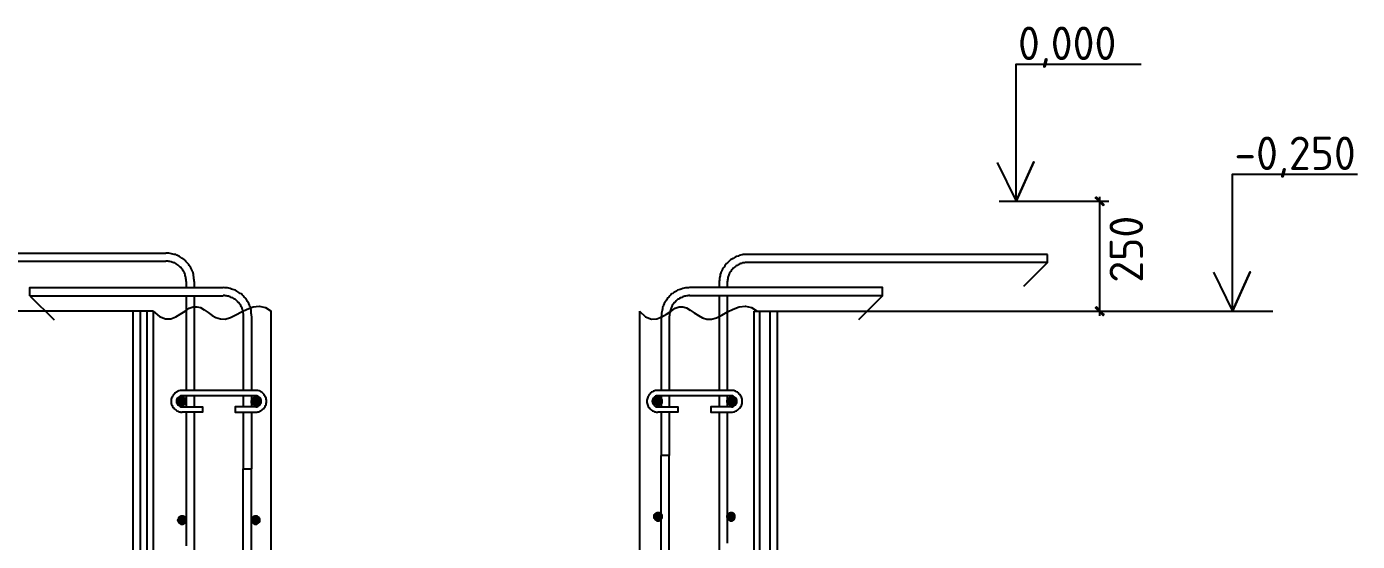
# Model space of a CAD drawing. Header units: millimetres. Extents: x 578 to 1029, y 98 to 264.
# Drawn here: x 697.299 to 699.088, y 147.352 to 148.044 of the extents above; entities that cross this region are included whole.
import ezdxf

# ---------------------------------------------------------------- set-up
doc = ezdxf.new("R2010")
doc.units = ezdxf.units.MM
doc.layers.add('ДнищеЛотков', color=7, linetype='Continuous', lineweight=30)
doc.styles.add('GOST-2.304_Type-B', font='GOST_Common_SpecSymbol.ttf')

msp = doc.modelspace()

# ---------------------------------------------------------------- hatches: boundary and pattern name
at = {"linetype": 'Continuous'}
for points in [[(698.747, 147.8051), (698.7357, 147.8139), (698.7461, 147.8039), (698.747, 147.8051), (698.7357, 147.8139), (698.737, 147.8151)], [(698.7357, 147.6659), (698.747, 147.6572), (698.737, 147.6672), (698.7357, 147.6659), (698.747, 147.6572), (698.7461, 147.6559)], [(697.5028, 147.5414), (697.5132, 147.5401), (697.5132, 147.5414), (697.5028, 147.5414), (697.5132, 147.5401), (697.5024, 147.5401)], [(697.5024, 147.5401), (697.5132, 147.5389), (697.5132, 147.5401), (697.5024, 147.5401), (697.5132, 147.5389), (697.5028, 147.5389)], [(697.5036, 147.5434), (697.5132, 147.5418), (697.5128, 147.5434), (697.5036, 147.5434), (697.5132, 147.5418), (697.5028, 147.5418)], [(697.5028, 147.5418), (697.5132, 147.5414), (697.5132, 147.5418), (697.5028, 147.5418), (697.5132, 147.5414), (697.5028, 147.5414)], [(697.5028, 147.5389), (697.5128, 147.5376), (697.5132, 147.5389), (697.5028, 147.5389), (697.5128, 147.5376), (697.5036, 147.5376)], [(697.504, 147.5443), (697.5128, 147.5434), (697.512, 147.5443), (697.504, 147.5443), (697.5128, 147.5434), (697.5036, 147.5434)], [(697.5036, 147.5376), (697.512, 147.5364), (697.5128, 147.5376), (697.5036, 147.5376), (697.512, 147.5364), (697.504, 147.5364)], [(697.5053, 147.5451), (697.512, 147.5443), (697.5107, 147.5451), (697.5053, 147.5451), (697.512, 147.5443), (697.504, 147.5443)], [(697.504, 147.5364), (697.5107, 147.5359), (697.512, 147.5364), (697.504, 147.5364), (697.5107, 147.5359), (697.5053, 147.5359)], [(697.5065, 147.5455), (697.5107, 147.5451), (697.5095, 147.5455), (697.5065, 147.5455), (697.5107, 147.5451), (697.5053, 147.5451)], [(697.5065, 147.5351), (697.5095, 147.5351), (697.5053, 147.5359), (697.5065, 147.5351), (697.5095, 147.5351), (697.5078, 147.5347)], [(697.5053, 147.5359), (697.5107, 147.5359), (697.5095, 147.5351)], [(697.5078, 147.5459), (697.5095, 147.5455), (697.5065, 147.5455)], [(697.602, 147.5418), (697.6124, 147.5414), (697.6124, 147.5418), (697.602, 147.5418), (697.6124, 147.5414), (697.6015, 147.5414)], [(697.6015, 147.5414), (697.6124, 147.5401), (697.6124, 147.5414), (697.6015, 147.5414), (697.6124, 147.5401), (697.6015, 147.5401)], [(697.6015, 147.5401), (697.6124, 147.5389), (697.6124, 147.5401), (697.6015, 147.5401), (697.6124, 147.5389), (697.6015, 147.5389)], [(697.6015, 147.5389), (697.6115, 147.5376), (697.6124, 147.5389), (697.6015, 147.5389), (697.6115, 147.5376), (697.602, 147.5376)], [(697.6032, 147.5443), (697.6115, 147.5434), (697.6107, 147.5443), (697.6032, 147.5443), (697.6115, 147.5434), (697.602, 147.5434)], [(697.602, 147.5434), (697.6124, 147.5418), (697.6115, 147.5434), (697.602, 147.5434), (697.6124, 147.5418), (697.602, 147.5418)], [(697.602, 147.5376), (697.6107, 147.5364), (697.6115, 147.5376), (697.602, 147.5376), (697.6107, 147.5364), (697.6032, 147.5364)], [(697.604, 147.5451), (697.6107, 147.5443), (697.6095, 147.5451), (697.604, 147.5451), (697.6107, 147.5443), (697.6032, 147.5443)], [(697.6032, 147.5364), (697.6095, 147.5359), (697.6107, 147.5364), (697.6032, 147.5364), (697.6095, 147.5359), (697.604, 147.5359)], [(697.6053, 147.5455), (697.6095, 147.5451), (697.6086, 147.5455), (697.6053, 147.5455), (697.6095, 147.5451), (697.604, 147.5451)], [(697.6053, 147.5351), (697.6086, 147.5351), (697.604, 147.5359), (697.6053, 147.5351), (697.6086, 147.5351), (697.607, 147.5347)], [(697.604, 147.5359), (697.6095, 147.5359), (697.6086, 147.5351)], [(697.607, 147.5459), (697.6086, 147.5455), (697.6053, 147.5455)], [(698.1428, 147.5418), (698.1532, 147.5414), (698.1532, 147.5418), (698.1428, 147.5418), (698.1532, 147.5414), (698.1424, 147.5414)], [(698.1424, 147.5414), (698.1532, 147.5401), (698.1532, 147.5414), (698.1424, 147.5414), (698.1532, 147.5401), (698.1424, 147.5401)], [(698.1424, 147.5401), (698.1532, 147.5389), (698.1532, 147.5401), (698.1424, 147.5401), (698.1532, 147.5389), (698.1424, 147.5389)], [(698.1424, 147.5389), (698.1528, 147.5376), (698.1532, 147.5389), (698.1424, 147.5389), (698.1528, 147.5376), (698.1432, 147.5376)], [(698.1432, 147.5434), (698.1532, 147.5418), (698.1528, 147.5434), (698.1432, 147.5434), (698.1532, 147.5418), (698.1428, 147.5418)], [(698.144, 147.5443), (698.1528, 147.5434), (698.1515, 147.5443), (698.144, 147.5443), (698.1528, 147.5434), (698.1432, 147.5434)], [(698.1432, 147.5376), (698.1515, 147.5364), (698.1528, 147.5376), (698.1432, 147.5376), (698.1515, 147.5364), (698.144, 147.5364)], [(698.1453, 147.5451), (698.1515, 147.5443), (698.1507, 147.5451), (698.1453, 147.5451), (698.1515, 147.5443), (698.144, 147.5443)], [(698.144, 147.5364), (698.1507, 147.5359), (698.1515, 147.5364), (698.144, 147.5364), (698.1507, 147.5359), (698.1453, 147.5359)], [(698.1461, 147.5455), (698.1507, 147.5451), (698.1495, 147.5455), (698.1461, 147.5455), (698.1507, 147.5451), (698.1453, 147.5451)], [(698.1461, 147.5351), (698.1495, 147.5351), (698.1453, 147.5359), (698.1461, 147.5351), (698.1495, 147.5351), (698.1478, 147.5347)], [(698.1453, 147.5359), (698.1507, 147.5359), (698.1495, 147.5351)], [(698.1478, 147.5459), (698.1495, 147.5455), (698.1461, 147.5455)], [(698.2415, 147.5434), (698.2511, 147.5418), (698.2507, 147.5434), (698.2415, 147.5434), (698.2511, 147.5418), (698.2407, 147.5418)], [(698.2407, 147.5418), (698.2511, 147.5414), (698.2511, 147.5418), (698.2407, 147.5418), (698.2511, 147.5414), (698.2407, 147.5414)], [(698.2407, 147.5414), (698.2511, 147.5401), (698.2511, 147.5414), (698.2407, 147.5414), (698.2511, 147.5401), (698.2407, 147.5401)], [(698.2407, 147.5401), (698.2511, 147.5389), (698.2511, 147.5401), (698.2407, 147.5401), (698.2511, 147.5389), (698.2407, 147.5389)], [(698.2407, 147.5389), (698.2507, 147.5376), (698.2511, 147.5389), (698.2407, 147.5389), (698.2507, 147.5376), (698.2415, 147.5376)], [(698.2424, 147.5443), (698.2507, 147.5434), (698.2499, 147.5443), (698.2424, 147.5443), (698.2507, 147.5434), (698.2415, 147.5434)], [(698.2415, 147.5376), (698.2499, 147.5364), (698.2507, 147.5376), (698.2415, 147.5376), (698.2499, 147.5364), (698.2424, 147.5364)], [(698.2432, 147.5451), (698.2499, 147.5443), (698.249, 147.5451), (698.2432, 147.5451), (698.2499, 147.5443), (698.2424, 147.5443)], [(698.2424, 147.5364), (698.249, 147.5359), (698.2499, 147.5364), (698.2424, 147.5364), (698.249, 147.5359), (698.2432, 147.5359)], [(698.2449, 147.5455), (698.249, 147.5451), (698.2474, 147.5455), (698.2449, 147.5455), (698.249, 147.5451), (698.2432, 147.5451)], [(698.2449, 147.5351), (698.2474, 147.5351), (698.2432, 147.5359), (698.2449, 147.5351), (698.2474, 147.5351), (698.2461, 147.5347)], [(698.2432, 147.5359), (698.249, 147.5359), (698.2474, 147.5351)], [(698.2461, 147.5459), (698.2474, 147.5455), (698.2449, 147.5455)], [(698.1453, 147.3901), (698.1515, 147.3889), (698.1507, 147.3901), (698.1453, 147.3901), (698.1515, 147.3889), (698.144, 147.3889)], [(698.1461, 147.3905), (698.1507, 147.3901), (698.1495, 147.3905), (698.1461, 147.3905), (698.1507, 147.3901), (698.1453, 147.3901)], [(698.1478, 147.3905), (698.1495, 147.3905), (698.1461, 147.3905)], [(698.2432, 147.3901), (698.2499, 147.3889), (698.249, 147.3901), (698.2432, 147.3901), (698.2499, 147.3889), (698.2424, 147.3889)], [(698.2449, 147.3905), (698.249, 147.3901), (698.2474, 147.3905), (698.2449, 147.3905), (698.249, 147.3901), (698.2432, 147.3901)], [(698.2461, 147.3905), (698.2474, 147.3905), (698.2449, 147.3905)], [(697.5028, 147.3814), (697.5132, 147.3805), (697.5132, 147.3814), (697.5028, 147.3814), (697.5132, 147.3805), (697.5024, 147.3805)], [(697.5024, 147.3805), (697.5132, 147.3793), (697.5132, 147.3805), (697.5024, 147.3805), (697.5132, 147.3793), (697.5028, 147.3793)], [(697.5036, 147.3834), (697.5132, 147.3818), (697.5128, 147.3834), (697.5036, 147.3834), (697.5132, 147.3818), (697.5028, 147.3818)], [(697.5028, 147.3818), (697.5132, 147.3814), (697.5132, 147.3818), (697.5028, 147.3818), (697.5132, 147.3814), (697.5028, 147.3814)], [(697.5028, 147.3793), (697.5128, 147.378), (697.5132, 147.3793), (697.5028, 147.3793), (697.5128, 147.378), (697.5036, 147.378)], [(697.504, 147.3847), (697.5128, 147.3834), (697.512, 147.3847), (697.504, 147.3847), (697.5128, 147.3834), (697.5036, 147.3834)], [(697.5036, 147.378), (697.512, 147.3768), (697.5128, 147.378), (697.5036, 147.378), (697.512, 147.3768), (697.504, 147.3768)], [(697.5053, 147.3855), (697.512, 147.3847), (697.5107, 147.3855), (697.5053, 147.3855), (697.512, 147.3847), (697.504, 147.3847)], [(697.504, 147.3768), (697.5107, 147.3759), (697.512, 147.3768), (697.504, 147.3768), (697.5107, 147.3759), (697.5053, 147.3759)], [(697.5065, 147.3859), (697.5107, 147.3855), (697.5095, 147.3859), (697.5065, 147.3859), (697.5107, 147.3855), (697.5053, 147.3855)], [(697.5053, 147.3759), (697.5065, 147.3751), (697.5095, 147.3751)], [(697.5053, 147.3759), (697.5107, 147.3759), (697.5095, 147.3751)], [(697.5078, 147.3859), (697.5095, 147.3859), (697.5065, 147.3859)], [(697.602, 147.3818), (697.6124, 147.3814), (697.6124, 147.3818), (697.602, 147.3818), (697.6124, 147.3814), (697.6015, 147.3814)], [(697.6015, 147.3814), (697.6124, 147.3805), (697.6124, 147.3814), (697.6015, 147.3814), (697.6124, 147.3805), (697.6015, 147.3805)], [(697.6015, 147.3805), (697.6124, 147.3793), (697.6124, 147.3805), (697.6015, 147.3805), (697.6124, 147.3793), (697.6015, 147.3793)], [(697.6015, 147.3793), (697.6115, 147.378), (697.6124, 147.3793), (697.6015, 147.3793), (697.6115, 147.378), (697.602, 147.378)], [(697.6032, 147.3847), (697.6115, 147.3834), (697.6107, 147.3847), (697.6032, 147.3847), (697.6115, 147.3834), (697.602, 147.3834)], [(697.602, 147.3834), (697.6124, 147.3818), (697.6115, 147.3834), (697.602, 147.3834), (697.6124, 147.3818), (697.602, 147.3818)], [(697.602, 147.378), (697.6107, 147.3768), (697.6115, 147.378), (697.602, 147.378), (697.6107, 147.3768), (697.6032, 147.3768)], [(697.604, 147.3855), (697.6107, 147.3847), (697.6095, 147.3855), (697.604, 147.3855), (697.6107, 147.3847), (697.6032, 147.3847)], [(697.6032, 147.3768), (697.6095, 147.3759), (697.6107, 147.3768), (697.6032, 147.3768), (697.6095, 147.3759), (697.604, 147.3759)], [(697.6053, 147.3859), (697.6095, 147.3855), (697.6086, 147.3859), (697.6053, 147.3859), (697.6095, 147.3855), (697.604, 147.3855)], [(697.604, 147.3759), (697.6053, 147.3751), (697.6086, 147.3751)], [(697.604, 147.3759), (697.6095, 147.3759), (697.6086, 147.3751)], [(697.607, 147.3859), (697.6086, 147.3859), (697.6053, 147.3859)], [(698.1428, 147.3868), (698.1532, 147.3859), (698.1532, 147.3868), (698.1428, 147.3868), (698.1532, 147.3859), (698.1424, 147.3859)], [(698.1424, 147.3859), (698.1532, 147.3851), (698.1532, 147.3859), (698.1424, 147.3859), (698.1532, 147.3851), (698.1424, 147.3851)], [(698.1424, 147.3851), (698.1532, 147.3839), (698.1532, 147.3851), (698.1424, 147.3851), (698.1532, 147.3839), (698.1424, 147.3839)], [(698.1424, 147.3839), (698.1528, 147.3826), (698.1532, 147.3839), (698.1424, 147.3839), (698.1528, 147.3826), (698.1432, 147.3826)], [(698.1432, 147.388), (698.1532, 147.3868), (698.1528, 147.388), (698.1432, 147.388), (698.1532, 147.3868), (698.1428, 147.3868)], [(698.144, 147.3889), (698.1528, 147.388), (698.1515, 147.3889), (698.144, 147.3889), (698.1528, 147.388), (698.1432, 147.388)], [(698.1432, 147.3826), (698.1515, 147.3814), (698.1528, 147.3826), (698.1432, 147.3826), (698.1515, 147.3814), (698.144, 147.3814)], [(698.144, 147.3814), (698.1507, 147.3805), (698.1515, 147.3814), (698.144, 147.3814), (698.1507, 147.3805), (698.1453, 147.3805)], [(698.1453, 147.3805), (698.1461, 147.3797), (698.1495, 147.3797)], [(698.1453, 147.3805), (698.1507, 147.3805), (698.1495, 147.3797)], [(698.2415, 147.388), (698.2511, 147.3868), (698.2507, 147.388), (698.2415, 147.388), (698.2511, 147.3868), (698.2407, 147.3868)], [(698.2407, 147.3868), (698.2511, 147.3859), (698.2511, 147.3868), (698.2407, 147.3868), (698.2511, 147.3859), (698.2407, 147.3859)], [(698.2407, 147.3859), (698.2511, 147.3851), (698.2511, 147.3859), (698.2407, 147.3859), (698.2511, 147.3851), (698.2407, 147.3851)], [(698.2407, 147.3851), (698.2511, 147.3839), (698.2511, 147.3851), (698.2407, 147.3851), (698.2511, 147.3839), (698.2407, 147.3839)], [(698.2407, 147.3839), (698.2507, 147.3826), (698.2511, 147.3839), (698.2407, 147.3839), (698.2507, 147.3826), (698.2415, 147.3826)], [(698.2424, 147.3889), (698.2507, 147.388), (698.2499, 147.3889), (698.2424, 147.3889), (698.2507, 147.388), (698.2415, 147.388)], [(698.2415, 147.3826), (698.2499, 147.3814), (698.2507, 147.3826), (698.2415, 147.3826), (698.2499, 147.3814), (698.2424, 147.3814)], [(698.2424, 147.3814), (698.249, 147.3805), (698.2499, 147.3814), (698.2424, 147.3814), (698.249, 147.3805), (698.2432, 147.3805)], [(698.2432, 147.3805), (698.2449, 147.3797), (698.2474, 147.3797)], [(698.2432, 147.3805), (698.249, 147.3805), (698.2474, 147.3797)]]:
    msp.add_hatch(color=0, dxfattribs=at).paths.add_polyline_path(points)

# ---------------------------------------------------------------- linework, layer by layer
at = {"color": 0, "linetype": 'Continuous'}
for points in [[(698.6036, 147.8614), (698.629, 147.8097), (698.6528, 147.8622), (698.629, 147.8097), (698.629, 147.9939), (698.7974, 147.9939)], [(698.8945, 147.7139), (698.9199, 147.6618), (698.9436, 147.7143), (698.9199, 147.6618), (698.9199, 147.8459), (699.0878, 147.8459)], [(698.6061, 147.8097), (698.7536, 147.8097)], [(698.6061, 147.8097), (698.6853, 147.8097)], [(698.747, 147.8051), (698.7357, 147.8139), (698.737, 147.8151), (698.747, 147.8051)], [(698.7461, 147.8039), (698.747, 147.8051), (698.7357, 147.8139), (698.7461, 147.8039)], [(698.7415, 147.6555), (698.7415, 147.8155)], [(697.139, 147.7397), (697.4861, 147.7397)], [(697.1499, 147.7289), (697.4861, 147.7289)], [(697.5245, 147.7014), (697.5245, 147.7034), (697.524, 147.7055), (697.524, 147.7072), (697.5236, 147.7093), (697.5232, 147.7109), (697.5228, 147.713), (697.522, 147.7147), (697.5215, 147.7164), (697.5207, 147.718), (697.5199, 147.7197), (697.519, 147.7214), (697.5178, 147.723), (697.517, 147.7243), (697.5157, 147.7259), (697.5145, 147.7272), (697.5132, 147.7284), (697.512, 147.7297), (697.5107, 147.7309), (697.509, 147.7322), (697.5074, 147.733), (697.5061, 147.7343), (697.5045, 147.7351), (697.5028, 147.7359), (697.5011, 147.7368), (697.4995, 147.7376), (697.4974, 147.738), (697.4957, 147.7384), (697.494, 147.7389), (697.492, 147.7393), (697.4903, 147.7397), (697.4882, 147.7397), (697.4861, 147.7397)], [(697.5136, 147.7014), (697.5136, 147.703), (697.5136, 147.7043), (697.5132, 147.7055), (697.5132, 147.7072), (697.5128, 147.7084), (697.5124, 147.7097), (697.512, 147.7109), (697.5115, 147.7122), (697.5111, 147.7134), (697.5103, 147.7147), (697.5095, 147.7159), (697.509, 147.7168), (697.5082, 147.718), (697.5074, 147.7189), (697.5065, 147.7201), (697.5057, 147.7209), (697.5045, 147.7218), (697.5036, 147.7226), (697.5028, 147.7234), (697.5015, 147.7243), (697.5003, 147.7251), (697.4995, 147.7255), (697.4982, 147.7264), (697.497, 147.7268), (697.4957, 147.7272), (697.4945, 147.7276), (697.4932, 147.728), (697.4915, 147.7284), (697.4903, 147.7284), (697.489, 147.7289), (697.4878, 147.7289), (697.4861, 147.7289)], [(698.2682, 147.738), (698.2661, 147.738), (698.2645, 147.7376), (698.2624, 147.7376), (698.2607, 147.7372), (698.2586, 147.7368), (698.257, 147.7364), (698.2553, 147.7355), (698.2532, 147.7351), (698.2515, 147.7343), (698.2499, 147.7334), (698.2486, 147.7326), (698.247, 147.7314), (698.2453, 147.7305), (698.244, 147.7293), (698.2424, 147.728), (698.2411, 147.7268), (698.2399, 147.7255), (698.2386, 147.7239), (698.2378, 147.7226), (698.2365, 147.7209), (698.2357, 147.7197), (698.2345, 147.718), (698.2336, 147.7164), (698.2332, 147.7147), (698.2324, 147.713), (698.2315, 147.7109), (698.2311, 147.7093), (698.2307, 147.7076), (698.2303, 147.7055), (698.2303, 147.7034), (698.2299, 147.7018), (698.2299, 147.6997)], [(698.6136, 147.738), (698.2682, 147.738)], [(698.629, 147.738), (698.6136, 147.738)], [(698.6711, 147.738), (698.629, 147.738)], [(698.6711, 147.7272), (698.6711, 147.738)], [(698.2682, 147.7272), (698.267, 147.7272), (698.2653, 147.7272), (698.264, 147.7268), (698.2628, 147.7268), (698.2615, 147.7264), (698.2603, 147.7259), (698.259, 147.7255), (698.2578, 147.7251), (698.2565, 147.7243), (698.2553, 147.7239), (698.254, 147.723), (698.2528, 147.7226), (698.252, 147.7218), (698.2507, 147.7209), (698.2499, 147.7201), (698.249, 147.7193), (698.2478, 147.718), (698.247, 147.7172), (698.2461, 147.7159), (698.2457, 147.7151), (698.2449, 147.7139), (698.244, 147.7126), (698.2436, 147.7118), (698.2428, 147.7105), (698.2424, 147.7093), (698.242, 147.708), (698.2415, 147.7068), (698.2415, 147.7051), (698.2411, 147.7039), (698.2411, 147.7026), (698.2407, 147.7009), (698.2407, 147.6997)], [(698.6028, 147.7272), (698.2682, 147.7272)], [(698.6182, 147.7272), (698.6028, 147.7272)], [(698.6711, 147.7272), (698.6182, 147.7272)], [(698.6711, 147.7272), (698.639, 147.6947)], [(697.3036, 147.6822), (697.3036, 147.6934), (697.5632, 147.6934)], [(697.5136, 147.7014), (697.5136, 147.6934)], [(697.5245, 147.7014), (697.5245, 147.6934)], [(697.6015, 147.6551), (697.6015, 147.6568), (697.6011, 147.6589), (697.6011, 147.6609), (697.6007, 147.6626), (697.6003, 147.6647), (697.5999, 147.6664), (697.599, 147.668), (697.5986, 147.6697), (697.5978, 147.6718), (697.597, 147.6734), (697.5961, 147.6747), (697.5949, 147.6764), (697.594, 147.678), (697.5928, 147.6793), (697.5915, 147.6805), (697.5903, 147.6822), (697.589, 147.6834), (697.5878, 147.6847), (697.5861, 147.6855), (697.5845, 147.6868), (697.5832, 147.6876), (697.5815, 147.6884), (697.5799, 147.6897), (697.5782, 147.6901), (697.5765, 147.6909), (697.5745, 147.6914), (697.5728, 147.6922), (697.5711, 147.6926), (697.569, 147.693), (697.5674, 147.693), (697.5653, 147.693), (697.5632, 147.6934)], [(698.1907, 147.6934), (698.1886, 147.693), (698.1865, 147.693), (698.1849, 147.693), (698.1828, 147.6926), (698.1811, 147.6922), (698.179, 147.6914), (698.1774, 147.6909), (698.1757, 147.6901), (698.174, 147.6897), (698.1724, 147.6884), (698.1707, 147.6876), (698.169, 147.6868), (698.1678, 147.6855), (698.1661, 147.6847), (698.1649, 147.6834), (698.1636, 147.6822), (698.1624, 147.6805), (698.1611, 147.6793), (698.1599, 147.678), (698.159, 147.6764), (698.1578, 147.6747), (698.157, 147.6734), (698.1561, 147.6718), (698.1553, 147.6697), (698.1545, 147.668), (698.154, 147.6664), (698.1536, 147.6647), (698.1532, 147.6626), (698.1528, 147.6609), (698.1524, 147.6589), (698.1524, 147.6568), (698.1524, 147.6551)], [(698.4495, 147.6822), (698.4495, 147.6934), (698.1903, 147.6934)], [(698.2299, 147.6997), (698.2299, 147.6934)], [(698.2407, 147.6997), (698.2407, 147.6934)], [(697.3036, 147.6822), (697.5632, 147.6822)], [(697.3036, 147.6822), (697.3361, 147.6501)], [(697.5136, 147.6822), (697.5136, 147.5551)], [(697.5245, 147.6822), (697.5245, 147.5551)], [(697.5907, 147.6551), (697.5907, 147.6564), (697.5907, 147.6576), (697.5903, 147.6593), (697.5903, 147.6605), (697.5899, 147.6618), (697.5895, 147.663), (697.589, 147.6643), (697.5886, 147.6655), (697.5882, 147.6668), (697.5874, 147.668), (697.587, 147.6693), (697.5861, 147.6705), (697.5853, 147.6714), (697.5845, 147.6726), (697.5836, 147.6734), (697.5828, 147.6743), (697.5815, 147.6755), (697.5807, 147.6764), (697.5799, 147.6772), (697.5786, 147.6776), (697.5774, 147.6784), (697.5765, 147.6793), (697.5753, 147.6797), (697.574, 147.6801), (697.5728, 147.6809), (697.5715, 147.6814), (697.5703, 147.6818), (697.5686, 147.6818), (697.5674, 147.6822), (697.5661, 147.6822), (697.5649, 147.6826), (697.5632, 147.6826)], [(698.1907, 147.6826), (698.189, 147.6826), (698.1878, 147.6822), (698.1865, 147.6822), (698.1849, 147.6818), (698.1836, 147.6818), (698.1824, 147.6814), (698.1811, 147.6809), (698.1799, 147.6801), (698.1786, 147.6797), (698.1774, 147.6793), (698.1765, 147.6784), (698.1753, 147.6776), (698.174, 147.6772), (698.1732, 147.6764), (698.172, 147.6755), (698.1711, 147.6743), (698.1703, 147.6734), (698.1695, 147.6726), (698.1686, 147.6714), (698.1678, 147.6705), (698.167, 147.6693), (698.1665, 147.668), (698.1657, 147.6668), (698.1653, 147.6655), (698.1649, 147.6643), (698.1645, 147.663), (698.164, 147.6618), (698.1636, 147.6605), (698.1636, 147.6593), (698.1632, 147.6576), (698.1632, 147.6564), (698.1632, 147.6551)], [(698.4495, 147.6822), (698.1903, 147.6822)], [(698.2299, 147.6822), (698.2299, 147.5551)], [(698.2407, 147.6822), (698.2407, 147.5551)], [(698.4495, 147.6822), (698.4174, 147.6501)], [(697.469, 147.6614), (696.7932, 147.6614)], [(697.469, 147.6614), (697.4778, 147.6543), (697.4857, 147.6514), (697.4928, 147.6514), (697.4995, 147.6539), (697.5057, 147.6576), (697.512, 147.6618), (697.5174, 147.6655), (697.5228, 147.6676), (697.5278, 147.6676), (697.5328, 147.6664), (697.5378, 147.6634), (697.5432, 147.6597), (697.5486, 147.6559), (697.5536, 147.653), (697.5599, 147.6514), (697.5661, 147.6509), (697.5732, 147.653), (697.5803, 147.6568), (697.5878, 147.6605), (697.5957, 147.6643), (697.6036, 147.6676), (697.6115, 147.6684), (697.6203, 147.6664), (697.6278, 147.6614)], [(697.469, 147.6614), (697.469, 146.6359), (698.2632, 146.6359)], [(698.1228, 147.6614), (698.1228, 146.8834), (697.6278, 146.8834), (697.6278, 147.6614)], [(698.1228, 147.6614), (698.1311, 147.6539), (698.139, 147.6509), (698.1461, 147.6514), (698.1528, 147.6539), (698.159, 147.6576), (698.1653, 147.6618), (698.1707, 147.6655), (698.1761, 147.6676), (698.1811, 147.6676), (698.1861, 147.6659), (698.1911, 147.663), (698.1965, 147.6593), (698.202, 147.6559), (698.2074, 147.6526), (698.2132, 147.6509), (698.2195, 147.6509), (698.2265, 147.6526), (698.2336, 147.6564), (698.2411, 147.6605), (698.249, 147.6643), (698.257, 147.6672), (698.2653, 147.6684), (698.2732, 147.6664), (698.2811, 147.6614)], [(698.277, 146.6359), (698.277, 147.6618)], [(698.277, 147.6618), (698.7536, 147.6618)], [(698.277, 147.6618), (698.974, 147.6618)], [(698.737, 147.6672), (698.7357, 147.6659), (698.747, 147.6572), (698.737, 147.6672)], [(698.7357, 147.6659), (698.747, 147.6572), (698.7461, 147.6559), (698.7357, 147.6659)], [(697.5903, 147.6547), (697.5903, 147.5551)], [(697.6015, 147.6547), (697.6015, 147.5551)], [(698.152, 147.6547), (698.152, 147.5551)], [(698.1628, 147.6547), (698.1628, 147.5551)], [(697.5082, 147.5551), (697.5065, 147.5547), (697.5053, 147.5547), (697.5036, 147.5543), (697.5024, 147.5539), (697.5011, 147.553), (697.4999, 147.5526), (697.4986, 147.5518), (697.4978, 147.5505), (697.497, 147.5497), (697.4961, 147.5484), (697.4953, 147.5472), (697.4949, 147.5459), (697.494, 147.5447), (697.4936, 147.5434), (697.4936, 147.5418), (697.4936, 147.5405), (697.4936, 147.5389), (697.4936, 147.5376), (697.494, 147.5359), (697.4949, 147.5347), (697.4953, 147.5334), (697.4961, 147.5322), (697.497, 147.5314), (697.4978, 147.5301), (697.4986, 147.5293), (697.4999, 147.5284), (697.5011, 147.5276), (697.5024, 147.5272), (697.5036, 147.5264), (697.5053, 147.5264), (697.5065, 147.5259), (697.5082, 147.5259)], [(697.607, 147.5551), (697.5078, 147.5551)], [(697.607, 147.5259), (697.6086, 147.5259), (697.6099, 147.5264), (697.6115, 147.5264), (697.6128, 147.5272), (697.614, 147.5276), (697.6153, 147.5284), (697.6161, 147.5293), (697.6174, 147.5301), (697.6182, 147.5314), (697.619, 147.5322), (697.6199, 147.5334), (697.6203, 147.5347), (697.6211, 147.5359), (697.6211, 147.5376), (697.6215, 147.5389), (697.6215, 147.5405), (697.6215, 147.5418), (697.6211, 147.5434), (697.6211, 147.5447), (697.6203, 147.5459), (697.6199, 147.5472), (697.619, 147.5484), (697.6182, 147.5497), (697.6174, 147.5505), (697.6161, 147.5518), (697.6153, 147.5526), (697.614, 147.553), (697.6128, 147.5539), (697.6115, 147.5543), (697.6099, 147.5547), (697.6086, 147.5547), (697.607, 147.5551)], [(698.1474, 147.5551), (698.1457, 147.5547), (698.1445, 147.5547), (698.1432, 147.5543), (698.1415, 147.5539), (698.1403, 147.553), (698.139, 147.5526), (698.1382, 147.5518), (698.137, 147.5505), (698.1361, 147.5497), (698.1353, 147.5484), (698.1345, 147.5472), (698.134, 147.5459), (698.1336, 147.5447), (698.1332, 147.5434), (698.1328, 147.5418), (698.1328, 147.5405), (698.1328, 147.5389), (698.1332, 147.5376), (698.1336, 147.5359), (698.134, 147.5347), (698.1345, 147.5334), (698.1353, 147.5322), (698.1361, 147.5314), (698.137, 147.5301), (698.1382, 147.5293), (698.139, 147.5284), (698.1403, 147.5276), (698.1415, 147.5272), (698.1432, 147.5264), (698.1445, 147.5264), (698.1457, 147.5259), (698.1474, 147.5259)], [(698.2461, 147.5551), (698.1474, 147.5551)], [(698.2465, 147.5259), (698.2478, 147.5259), (698.2495, 147.5264), (698.2507, 147.5264), (698.252, 147.5272), (698.2532, 147.5276), (698.2545, 147.5284), (698.2557, 147.5293), (698.2565, 147.5301), (698.2578, 147.5314), (698.2586, 147.5322), (698.259, 147.5334), (698.2599, 147.5347), (698.2603, 147.5359), (698.2607, 147.5376), (698.2607, 147.5389), (698.2611, 147.5405), (698.2607, 147.5418), (698.2607, 147.5434), (698.2603, 147.5447), (698.2599, 147.5459), (698.259, 147.5472), (698.2586, 147.5484), (698.2578, 147.5497), (698.2565, 147.5505), (698.2557, 147.5518), (698.2545, 147.5526), (698.2532, 147.553), (698.252, 147.5539), (698.2507, 147.5543), (698.2495, 147.5547), (698.2478, 147.5547), (698.2465, 147.5551)], [(697.5082, 147.5476), (697.5065, 147.5476), (697.5053, 147.5472), (697.504, 147.5464), (697.5028, 147.5455), (697.502, 147.5447), (697.5011, 147.5434), (697.5007, 147.5418), (697.5007, 147.5405), (697.5007, 147.5389), (697.5011, 147.5376), (697.502, 147.5364), (697.5028, 147.5351), (697.504, 147.5343), (697.5053, 147.5334), (697.5065, 147.533), (697.5082, 147.533)], [(697.5028, 147.5414), (697.5132, 147.5401), (697.5024, 147.5401), (697.5028, 147.5414)], [(697.5132, 147.5401), (697.5024, 147.5401), (697.5132, 147.5389), (697.5132, 147.5401)], [(697.5024, 147.5401), (697.5132, 147.5389), (697.5028, 147.5389), (697.5024, 147.5401)], [(697.5036, 147.5434), (697.5132, 147.5418), (697.5028, 147.5418), (697.5036, 147.5434)], [(697.5132, 147.5418), (697.5028, 147.5418), (697.5132, 147.5414), (697.5132, 147.5418)], [(697.5028, 147.5418), (697.5132, 147.5414), (697.5028, 147.5414), (697.5028, 147.5418)], [(697.5132, 147.5414), (697.5028, 147.5414), (697.5132, 147.5401), (697.5132, 147.5414)], [(697.5132, 147.5389), (697.5028, 147.5389), (697.5128, 147.5376), (697.5132, 147.5389)], [(697.5028, 147.5389), (697.5128, 147.5376), (697.5036, 147.5376), (697.5028, 147.5389)], [(697.504, 147.5443), (697.5128, 147.5434), (697.5036, 147.5434), (697.504, 147.5443)], [(697.5128, 147.5434), (697.5036, 147.5434), (697.5132, 147.5418), (697.5128, 147.5434)], [(697.5128, 147.5376), (697.5036, 147.5376), (697.512, 147.5364), (697.5128, 147.5376)], [(697.5036, 147.5376), (697.512, 147.5364), (697.504, 147.5364), (697.5036, 147.5376)], [(697.5053, 147.5451), (697.512, 147.5443), (697.504, 147.5443), (697.5053, 147.5451)], [(697.512, 147.5443), (697.504, 147.5443), (697.5128, 147.5434), (697.512, 147.5443)], [(697.512, 147.5364), (697.504, 147.5364), (697.5107, 147.5359), (697.512, 147.5364)], [(697.504, 147.5364), (697.5107, 147.5359), (697.5053, 147.5359), (697.504, 147.5364)], [(697.5065, 147.5455), (697.5107, 147.5451), (697.5053, 147.5451), (697.5065, 147.5455)], [(697.5107, 147.5451), (697.5053, 147.5451), (697.512, 147.5443), (697.5107, 147.5451)], [(697.5053, 147.5359), (697.5065, 147.5351), (697.5095, 147.5351), (697.5053, 147.5359)], [(697.5053, 147.5359), (697.5107, 147.5359), (697.5095, 147.5351), (697.5053, 147.5359)], [(697.5078, 147.5459), (697.5095, 147.5455), (697.5065, 147.5455), (697.5078, 147.5459)], [(697.5095, 147.5455), (697.5065, 147.5455), (697.5107, 147.5451), (697.5095, 147.5455)], [(697.5065, 147.5351), (697.5095, 147.5351), (697.5078, 147.5347), (697.5065, 147.5351)], [(697.607, 147.5476), (697.5078, 147.5476)], [(697.5078, 147.533), (697.5357, 147.533), (697.5357, 147.5259), (697.5078, 147.5259)], [(697.5136, 147.5476), (697.5136, 147.533)], [(697.5245, 147.5476), (697.5245, 147.533)], [(697.607, 147.533), (697.5795, 147.533), (697.5795, 147.5259), (697.607, 147.5259)], [(697.5903, 147.5476), (697.5903, 147.533)], [(697.6015, 147.5476), (697.6015, 147.533)], [(697.602, 147.5418), (697.6124, 147.5414), (697.6015, 147.5414), (697.602, 147.5418)], [(697.6124, 147.5414), (697.6015, 147.5414), (697.6124, 147.5401), (697.6124, 147.5414)], [(697.6015, 147.5414), (697.6124, 147.5401), (697.6015, 147.5401), (697.6015, 147.5414)], [(697.6124, 147.5401), (697.6015, 147.5401), (697.6124, 147.5389), (697.6124, 147.5401)], [(697.6015, 147.5401), (697.6124, 147.5389), (697.6015, 147.5389), (697.6015, 147.5401)], [(697.6124, 147.5389), (697.6015, 147.5389), (697.6115, 147.5376), (697.6124, 147.5389)], [(697.6015, 147.5389), (697.6115, 147.5376), (697.602, 147.5376), (697.6015, 147.5389)], [(697.6032, 147.5443), (697.6115, 147.5434), (697.602, 147.5434), (697.6032, 147.5443)], [(697.6115, 147.5434), (697.602, 147.5434), (697.6124, 147.5418), (697.6115, 147.5434)], [(697.602, 147.5434), (697.6124, 147.5418), (697.602, 147.5418), (697.602, 147.5434)], [(697.6124, 147.5418), (697.602, 147.5418), (697.6124, 147.5414), (697.6124, 147.5418)], [(697.6115, 147.5376), (697.602, 147.5376), (697.6107, 147.5364), (697.6115, 147.5376)], [(697.602, 147.5376), (697.6107, 147.5364), (697.6032, 147.5364), (697.602, 147.5376)], [(697.604, 147.5451), (697.6107, 147.5443), (697.6032, 147.5443), (697.604, 147.5451)], [(697.6107, 147.5443), (697.6032, 147.5443), (697.6115, 147.5434), (697.6107, 147.5443)], [(697.6107, 147.5364), (697.6032, 147.5364), (697.6095, 147.5359), (697.6107, 147.5364)], [(697.6032, 147.5364), (697.6095, 147.5359), (697.604, 147.5359), (697.6032, 147.5364)], [(697.6053, 147.5455), (697.6095, 147.5451), (697.604, 147.5451), (697.6053, 147.5455)], [(697.6095, 147.5451), (697.604, 147.5451), (697.6107, 147.5443), (697.6095, 147.5451)], [(697.604, 147.5359), (697.6053, 147.5351), (697.6086, 147.5351), (697.604, 147.5359)], [(697.604, 147.5359), (697.6095, 147.5359), (697.6086, 147.5351), (697.604, 147.5359)], [(697.607, 147.5459), (697.6086, 147.5455), (697.6053, 147.5455), (697.607, 147.5459)], [(697.6086, 147.5455), (697.6053, 147.5455), (697.6095, 147.5451), (697.6086, 147.5455)], [(697.6053, 147.5351), (697.6086, 147.5351), (697.607, 147.5347), (697.6053, 147.5351)], [(697.607, 147.533), (697.6086, 147.533), (697.6099, 147.5334), (697.6111, 147.5343), (697.6124, 147.5351), (697.6132, 147.5364), (697.614, 147.5376), (697.6145, 147.5389), (697.6145, 147.5405), (697.6145, 147.5418), (697.614, 147.5434), (697.6132, 147.5447), (697.6124, 147.5455), (697.6111, 147.5464), (697.6099, 147.5472), (697.6086, 147.5476), (697.607, 147.5476)], [(698.1474, 147.5476), (698.1457, 147.5476), (698.1445, 147.5472), (698.1432, 147.5464), (698.1424, 147.5455), (698.1411, 147.5447), (698.1407, 147.5434), (698.1403, 147.5418), (698.1399, 147.5405), (698.1403, 147.5389), (698.1407, 147.5376), (698.1411, 147.5364), (698.1424, 147.5351), (698.1432, 147.5343), (698.1445, 147.5334), (698.1457, 147.533), (698.1474, 147.533)], [(698.1428, 147.5418), (698.1532, 147.5414), (698.1424, 147.5414), (698.1428, 147.5418)], [(698.1532, 147.5414), (698.1424, 147.5414), (698.1532, 147.5401), (698.1532, 147.5414)], [(698.1424, 147.5414), (698.1532, 147.5401), (698.1424, 147.5401), (698.1424, 147.5414)], [(698.1532, 147.5401), (698.1424, 147.5401), (698.1532, 147.5389), (698.1532, 147.5401)], [(698.1424, 147.5401), (698.1532, 147.5389), (698.1424, 147.5389), (698.1424, 147.5401)], [(698.1532, 147.5389), (698.1424, 147.5389), (698.1528, 147.5376), (698.1532, 147.5389)], [(698.1424, 147.5389), (698.1528, 147.5376), (698.1432, 147.5376), (698.1424, 147.5389)], [(698.1432, 147.5434), (698.1532, 147.5418), (698.1428, 147.5418), (698.1432, 147.5434)], [(698.1532, 147.5418), (698.1428, 147.5418), (698.1532, 147.5414), (698.1532, 147.5418)], [(698.144, 147.5443), (698.1528, 147.5434), (698.1432, 147.5434), (698.144, 147.5443)], [(698.1528, 147.5434), (698.1432, 147.5434), (698.1532, 147.5418), (698.1528, 147.5434)], [(698.1528, 147.5376), (698.1432, 147.5376), (698.1515, 147.5364), (698.1528, 147.5376)], [(698.1432, 147.5376), (698.1515, 147.5364), (698.144, 147.5364), (698.1432, 147.5376)], [(698.1453, 147.5451), (698.1515, 147.5443), (698.144, 147.5443), (698.1453, 147.5451)], [(698.1515, 147.5443), (698.144, 147.5443), (698.1528, 147.5434), (698.1515, 147.5443)], [(698.1515, 147.5364), (698.144, 147.5364), (698.1507, 147.5359), (698.1515, 147.5364)], [(698.144, 147.5364), (698.1507, 147.5359), (698.1453, 147.5359), (698.144, 147.5364)], [(698.1461, 147.5455), (698.1507, 147.5451), (698.1453, 147.5451), (698.1461, 147.5455)], [(698.1507, 147.5451), (698.1453, 147.5451), (698.1515, 147.5443), (698.1507, 147.5451)], [(698.1453, 147.5359), (698.1461, 147.5351), (698.1495, 147.5351), (698.1453, 147.5359)], [(698.1453, 147.5359), (698.1507, 147.5359), (698.1495, 147.5351), (698.1453, 147.5359)], [(698.1478, 147.5459), (698.1495, 147.5455), (698.1461, 147.5455), (698.1478, 147.5459)], [(698.1495, 147.5455), (698.1461, 147.5455), (698.1507, 147.5451), (698.1495, 147.5455)], [(698.1461, 147.5351), (698.1495, 147.5351), (698.1478, 147.5347), (698.1461, 147.5351)], [(698.2461, 147.5476), (698.1474, 147.5476)], [(698.1474, 147.533), (698.1745, 147.533), (698.1745, 147.5259), (698.1474, 147.5259)], [(698.152, 147.5476), (698.152, 147.5439)], [(698.152, 147.5368), (698.152, 147.533)], [(698.1628, 147.5476), (698.1628, 147.533)], [(698.2461, 147.533), (698.2186, 147.533), (698.2186, 147.5259), (698.2461, 147.5259)], [(698.2299, 147.5476), (698.2299, 147.533)], [(698.2407, 147.5476), (698.2407, 147.5418)], [(698.2415, 147.5434), (698.2511, 147.5418), (698.2407, 147.5418), (698.2415, 147.5434)], [(698.2511, 147.5418), (698.2407, 147.5418), (698.2511, 147.5414), (698.2511, 147.5418)], [(698.2407, 147.5418), (698.2511, 147.5414), (698.2407, 147.5414), (698.2407, 147.5418)], [(698.2511, 147.5414), (698.2407, 147.5414), (698.2511, 147.5401), (698.2511, 147.5414)], [(698.2407, 147.5414), (698.2511, 147.5401), (698.2407, 147.5401), (698.2407, 147.5414)], [(698.2511, 147.5401), (698.2407, 147.5401), (698.2511, 147.5389), (698.2511, 147.5401)], [(698.2407, 147.5401), (698.2511, 147.5389), (698.2407, 147.5389), (698.2407, 147.5401)], [(698.2407, 147.5389), (698.2407, 147.533)], [(698.2511, 147.5389), (698.2407, 147.5389), (698.2507, 147.5376), (698.2511, 147.5389)], [(698.2407, 147.5389), (698.2507, 147.5376), (698.2415, 147.5376), (698.2407, 147.5389)], [(698.2424, 147.5443), (698.2507, 147.5434), (698.2415, 147.5434), (698.2424, 147.5443)], [(698.2507, 147.5434), (698.2415, 147.5434), (698.2511, 147.5418), (698.2507, 147.5434)], [(698.2507, 147.5376), (698.2415, 147.5376), (698.2499, 147.5364), (698.2507, 147.5376)], [(698.2415, 147.5376), (698.2499, 147.5364), (698.2424, 147.5364), (698.2415, 147.5376)], [(698.2432, 147.5451), (698.2499, 147.5443), (698.2424, 147.5443), (698.2432, 147.5451)], [(698.2499, 147.5443), (698.2424, 147.5443), (698.2507, 147.5434), (698.2499, 147.5443)], [(698.2499, 147.5364), (698.2424, 147.5364), (698.249, 147.5359), (698.2499, 147.5364)], [(698.2424, 147.5364), (698.249, 147.5359), (698.2432, 147.5359), (698.2424, 147.5364)], [(698.2449, 147.5455), (698.249, 147.5451), (698.2432, 147.5451), (698.2449, 147.5455)], [(698.249, 147.5451), (698.2432, 147.5451), (698.2499, 147.5443), (698.249, 147.5451)], [(698.2432, 147.5359), (698.2449, 147.5351), (698.2474, 147.5351), (698.2432, 147.5359)], [(698.2432, 147.5359), (698.249, 147.5359), (698.2474, 147.5351), (698.2432, 147.5359)], [(698.2461, 147.5459), (698.2474, 147.5455), (698.2449, 147.5455), (698.2461, 147.5459)], [(698.2474, 147.5455), (698.2449, 147.5455), (698.249, 147.5451), (698.2474, 147.5455)], [(698.2449, 147.5351), (698.2474, 147.5351), (698.2461, 147.5347), (698.2449, 147.5351)], [(698.2465, 147.533), (698.2478, 147.533), (698.249, 147.5334), (698.2503, 147.5343), (698.2515, 147.5351), (698.2524, 147.5364), (698.2532, 147.5376), (698.2536, 147.5389), (698.2536, 147.5405), (698.2536, 147.5418), (698.2532, 147.5434), (698.2524, 147.5447), (698.2515, 147.5455), (698.2503, 147.5464), (698.249, 147.5472), (698.2478, 147.5476), (698.2465, 147.5476)], [(697.5136, 147.5259), (697.5136, 147.3651)], [(697.5245, 147.5259), (697.5245, 147.3543)], [(697.5903, 147.5259), (697.5903, 147.4497)], [(697.6015, 147.5259), (697.6015, 147.4497)], [(698.152, 147.5259), (698.152, 147.4676)], [(698.1628, 147.5259), (698.1628, 147.4676)], [(698.2299, 147.5259), (698.2299, 147.3543)], [(698.2407, 147.5259), (698.2407, 147.3868)], [(698.152, 147.3889), (698.152, 147.4676)], [(698.1628, 147.4676), (698.152, 147.4676)], [(698.1628, 147.2872), (698.1628, 147.4676)], [(697.5903, 147.2884), (697.5903, 147.4497)], [(697.5903, 147.4497), (697.6015, 147.4497)], [(697.6015, 147.2772), (697.6015, 147.4497)], [(698.1453, 147.3901), (698.1515, 147.3889), (698.144, 147.3889), (698.1453, 147.3901)], [(698.1461, 147.3905), (698.1507, 147.3901), (698.1453, 147.3901), (698.1461, 147.3905)], [(698.1507, 147.3901), (698.1453, 147.3901), (698.1515, 147.3889), (698.1507, 147.3901)], [(698.1478, 147.3905), (698.1495, 147.3905), (698.1461, 147.3905), (698.1478, 147.3905)], [(698.1495, 147.3905), (698.1461, 147.3905), (698.1507, 147.3901), (698.1495, 147.3905)], [(698.2432, 147.3901), (698.2499, 147.3889), (698.2424, 147.3889), (698.2432, 147.3901)], [(698.2449, 147.3905), (698.249, 147.3901), (698.2432, 147.3901), (698.2449, 147.3905)], [(698.249, 147.3901), (698.2432, 147.3901), (698.2499, 147.3889), (698.249, 147.3901)], [(698.2461, 147.3905), (698.2474, 147.3905), (698.2449, 147.3905), (698.2461, 147.3905)], [(698.2474, 147.3905), (698.2449, 147.3905), (698.249, 147.3901), (698.2474, 147.3905)], [(697.5028, 147.3814), (697.5132, 147.3805), (697.5024, 147.3805), (697.5028, 147.3814)], [(697.5132, 147.3805), (697.5024, 147.3805), (697.5132, 147.3793), (697.5132, 147.3805)], [(697.5024, 147.3805), (697.5132, 147.3793), (697.5028, 147.3793), (697.5024, 147.3805)], [(697.5036, 147.3834), (697.5132, 147.3818), (697.5028, 147.3818), (697.5036, 147.3834)], [(697.5132, 147.3818), (697.5028, 147.3818), (697.5132, 147.3814), (697.5132, 147.3818)], [(697.5028, 147.3818), (697.5132, 147.3814), (697.5028, 147.3814), (697.5028, 147.3818)], [(697.5132, 147.3814), (697.5028, 147.3814), (697.5132, 147.3805), (697.5132, 147.3814)], [(697.5132, 147.3793), (697.5028, 147.3793), (697.5128, 147.378), (697.5132, 147.3793)], [(697.5028, 147.3793), (697.5128, 147.378), (697.5036, 147.378), (697.5028, 147.3793)], [(697.504, 147.3847), (697.5128, 147.3834), (697.5036, 147.3834), (697.504, 147.3847)], [(697.5128, 147.3834), (697.5036, 147.3834), (697.5132, 147.3818), (697.5128, 147.3834)], [(697.5128, 147.378), (697.5036, 147.378), (697.512, 147.3768), (697.5128, 147.378)], [(697.5036, 147.378), (697.512, 147.3768), (697.504, 147.3768), (697.5036, 147.378)], [(697.5053, 147.3855), (697.512, 147.3847), (697.504, 147.3847), (697.5053, 147.3855)], [(697.512, 147.3847), (697.504, 147.3847), (697.5128, 147.3834), (697.512, 147.3847)], [(697.512, 147.3768), (697.504, 147.3768), (697.5107, 147.3759), (697.512, 147.3768)], [(697.504, 147.3768), (697.5107, 147.3759), (697.5053, 147.3759), (697.504, 147.3768)], [(697.5065, 147.3859), (697.5107, 147.3855), (697.5053, 147.3855), (697.5065, 147.3859)], [(697.5107, 147.3855), (697.5053, 147.3855), (697.512, 147.3847), (697.5107, 147.3855)], [(697.5053, 147.3759), (697.5065, 147.3751), (697.5095, 147.3751), (697.5053, 147.3759)], [(697.5053, 147.3759), (697.5107, 147.3759), (697.5095, 147.3751), (697.5053, 147.3759)], [(697.5078, 147.3859), (697.5095, 147.3859), (697.5065, 147.3859), (697.5078, 147.3859)], [(697.5095, 147.3859), (697.5065, 147.3859), (697.5107, 147.3855), (697.5095, 147.3859)], [(697.5065, 147.3751), (697.5095, 147.3751), (697.5078, 147.3751), (697.5065, 147.3751)], [(697.602, 147.3818), (697.6124, 147.3814), (697.6015, 147.3814), (697.602, 147.3818)], [(697.6124, 147.3814), (697.6015, 147.3814), (697.6124, 147.3805), (697.6124, 147.3814)], [(697.6015, 147.3814), (697.6124, 147.3805), (697.6015, 147.3805), (697.6015, 147.3814)], [(697.6124, 147.3805), (697.6015, 147.3805), (697.6124, 147.3793), (697.6124, 147.3805)], [(697.6015, 147.3805), (697.6124, 147.3793), (697.6015, 147.3793), (697.6015, 147.3805)], [(697.6124, 147.3793), (697.6015, 147.3793), (697.6115, 147.378), (697.6124, 147.3793)], [(697.6015, 147.3793), (697.6115, 147.378), (697.602, 147.378), (697.6015, 147.3793)], [(697.6032, 147.3847), (697.6115, 147.3834), (697.602, 147.3834), (697.6032, 147.3847)], [(697.6115, 147.3834), (697.602, 147.3834), (697.6124, 147.3818), (697.6115, 147.3834)], [(697.602, 147.3834), (697.6124, 147.3818), (697.602, 147.3818), (697.602, 147.3834)], [(697.6124, 147.3818), (697.602, 147.3818), (697.6124, 147.3814), (697.6124, 147.3818)], [(697.6115, 147.378), (697.602, 147.378), (697.6107, 147.3768), (697.6115, 147.378)], [(697.602, 147.378), (697.6107, 147.3768), (697.6032, 147.3768), (697.602, 147.378)], [(697.604, 147.3855), (697.6107, 147.3847), (697.6032, 147.3847), (697.604, 147.3855)], [(697.6107, 147.3847), (697.6032, 147.3847), (697.6115, 147.3834), (697.6107, 147.3847)], [(697.6107, 147.3768), (697.6032, 147.3768), (697.6095, 147.3759), (697.6107, 147.3768)], [(697.6032, 147.3768), (697.6095, 147.3759), (697.604, 147.3759), (697.6032, 147.3768)], [(697.6053, 147.3859), (697.6095, 147.3855), (697.604, 147.3855), (697.6053, 147.3859)], [(697.6095, 147.3855), (697.604, 147.3855), (697.6107, 147.3847), (697.6095, 147.3855)], [(697.604, 147.3759), (697.6053, 147.3751), (697.6086, 147.3751), (697.604, 147.3759)], [(697.604, 147.3759), (697.6095, 147.3759), (697.6086, 147.3751), (697.604, 147.3759)], [(697.607, 147.3859), (697.6086, 147.3859), (697.6053, 147.3859), (697.607, 147.3859)], [(697.6086, 147.3859), (697.6053, 147.3859), (697.6095, 147.3855), (697.6086, 147.3859)], [(697.6053, 147.3751), (697.6086, 147.3751), (697.607, 147.3751), (697.6053, 147.3751)], [(698.1428, 147.3868), (698.1532, 147.3859), (698.1424, 147.3859), (698.1428, 147.3868)], [(698.1532, 147.3859), (698.1424, 147.3859), (698.1532, 147.3851), (698.1532, 147.3859)], [(698.1424, 147.3859), (698.1532, 147.3851), (698.1424, 147.3851), (698.1424, 147.3859)], [(698.1532, 147.3851), (698.1424, 147.3851), (698.1532, 147.3839), (698.1532, 147.3851)], [(698.1424, 147.3851), (698.1532, 147.3839), (698.1424, 147.3839), (698.1424, 147.3851)], [(698.1532, 147.3839), (698.1424, 147.3839), (698.1528, 147.3826), (698.1532, 147.3839)], [(698.1424, 147.3839), (698.1528, 147.3826), (698.1432, 147.3826), (698.1424, 147.3839)], [(698.1432, 147.388), (698.1532, 147.3868), (698.1428, 147.3868), (698.1432, 147.388)], [(698.1532, 147.3868), (698.1428, 147.3868), (698.1532, 147.3859), (698.1532, 147.3868)], [(698.144, 147.3889), (698.1528, 147.388), (698.1432, 147.388), (698.144, 147.3889)], [(698.1528, 147.388), (698.1432, 147.388), (698.1532, 147.3868), (698.1528, 147.388)], [(698.1528, 147.3826), (698.1432, 147.3826), (698.1515, 147.3814), (698.1528, 147.3826)], [(698.1432, 147.3826), (698.1515, 147.3814), (698.144, 147.3814), (698.1432, 147.3826)], [(698.1515, 147.3889), (698.144, 147.3889), (698.1528, 147.388), (698.1515, 147.3889)], [(698.1515, 147.3814), (698.144, 147.3814), (698.1507, 147.3805), (698.1515, 147.3814)], [(698.144, 147.3814), (698.1507, 147.3805), (698.1453, 147.3805), (698.144, 147.3814)], [(698.1453, 147.3805), (698.1461, 147.3797), (698.1495, 147.3797), (698.1453, 147.3805)], [(698.1453, 147.3805), (698.1507, 147.3805), (698.1495, 147.3797), (698.1453, 147.3805)], [(698.1461, 147.3797), (698.1495, 147.3797), (698.1478, 147.3797), (698.1461, 147.3797)], [(698.152, 147.2764), (698.152, 147.3814)], [(698.2415, 147.388), (698.2511, 147.3868), (698.2407, 147.3868), (698.2415, 147.388)], [(698.2511, 147.3868), (698.2407, 147.3868), (698.2511, 147.3859), (698.2511, 147.3868)], [(698.2407, 147.3868), (698.2511, 147.3859), (698.2407, 147.3859), (698.2407, 147.3868)], [(698.2511, 147.3859), (698.2407, 147.3859), (698.2511, 147.3851), (698.2511, 147.3859)], [(698.2407, 147.3859), (698.2511, 147.3851), (698.2407, 147.3851), (698.2407, 147.3859)], [(698.2511, 147.3851), (698.2407, 147.3851), (698.2511, 147.3839), (698.2511, 147.3851)], [(698.2407, 147.3851), (698.2511, 147.3839), (698.2407, 147.3839), (698.2407, 147.3851)], [(698.2407, 147.3839), (698.2407, 147.3651)], [(698.2511, 147.3839), (698.2407, 147.3839), (698.2507, 147.3826), (698.2511, 147.3839)], [(698.2407, 147.3839), (698.2507, 147.3826), (698.2415, 147.3826), (698.2407, 147.3839)], [(698.2424, 147.3889), (698.2507, 147.388), (698.2415, 147.388), (698.2424, 147.3889)], [(698.2507, 147.388), (698.2415, 147.388), (698.2511, 147.3868), (698.2507, 147.388)], [(698.2507, 147.3826), (698.2415, 147.3826), (698.2499, 147.3814), (698.2507, 147.3826)], [(698.2415, 147.3826), (698.2499, 147.3814), (698.2424, 147.3814), (698.2415, 147.3826)], [(698.2499, 147.3889), (698.2424, 147.3889), (698.2507, 147.388), (698.2499, 147.3889)], [(698.2499, 147.3814), (698.2424, 147.3814), (698.249, 147.3805), (698.2499, 147.3814)], [(698.2424, 147.3814), (698.249, 147.3805), (698.2432, 147.3805), (698.2424, 147.3814)], [(698.2432, 147.3805), (698.2449, 147.3797), (698.2474, 147.3797), (698.2432, 147.3805)], [(698.2432, 147.3805), (698.249, 147.3805), (698.2474, 147.3797), (698.2432, 147.3805)], [(698.2449, 147.3797), (698.2474, 147.3797), (698.2461, 147.3797), (698.2449, 147.3797)], [(697.5136, 147.3651), (697.5136, 147.3459)], [(697.5245, 147.3543), (697.5245, 147.3372)], [(698.2299, 147.3543), (698.2299, 147.3372)], [(698.2407, 147.3651), (698.2407, 147.3497)]]:
    msp.add_lwpolyline(points, dxfattribs=at)
at = {"color": 5, "linetype": 'Continuous'}
for points in [[(697.414, 146.6347), (697.4611, 146.6826), (697.4611, 147.6614)], [(698.3315, 146.6364), (698.2845, 146.6839), (698.2845, 147.6626)]]:
    msp.add_lwpolyline(points, dxfattribs=at)
at = {"color": 2, "linetype": 'Continuous'}
for points in [[(697.4345, 146.9826), (697.4424, 146.9905), (697.4424, 147.6614)], [(698.3124, 146.9826), (698.3082, 146.9872), (698.3082, 147.6614)]]:
    msp.add_lwpolyline(points, dxfattribs=at)
at = {"color": 1, "linetype": 'Continuous'}
for points in [[(697.4445, 146.758), (697.4445, 146.803), (697.452, 146.8089), (697.452, 147.6614)], [(698.3049, 146.758), (698.3049, 146.803), (698.2986, 146.8072), (698.2986, 147.6614)]]:
    msp.add_lwpolyline(points, dxfattribs=at)

# ---------------------------------------------------------------- texts
at = {"layer": 'ДнищеЛотков', "linetype": 'Continuous', "lineweight": 13, "style": 'GOST-2.304_Type-B'}
for s, p in [('0,000', (698.6316, 147.9993)), ('-0,250', (698.9224, 147.8514))]:
    msp.add_text(s, height=0.045, dxfattribs=at).set_placement(p)
msp.add_text('250', height=0.045, rotation=90, dxfattribs=at).set_placement((698.7997, 147.6999))

doc.saveas('drawing.dxf')
